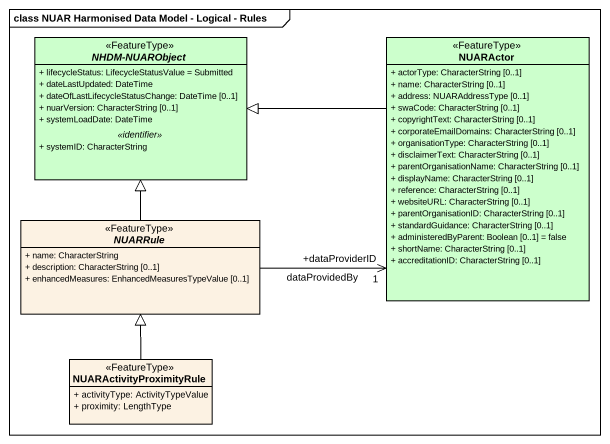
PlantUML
@startuml
mainframe class NUAR Harmonised Data Model - Logical - Rules
hide circle
hide empty members
skinparam classAttributeIconSize 0
abstract class "NHDM-NUARObject" as NHDM_NUARObject <<FeatureType>> #CCFFCC {
  + lifecycleStatus: LifecycleStatusValue = Submitted
  + dateLastUpdated: DateTime
  + dateOfLastLifecycleStatusChange: DateTime [0..1]
  + nuarVersion: CharacterString [0..1]
  + systemLoadDate: DateTime
  .. <<identifier>> ..
  + systemID: CharacterString
}
class NUARActor <<FeatureType>> #CCFFCC {
  + actorType: CharacterString [0..1]
  + name: CharacterString [0..1]
  + address: NUARAddressType [0..1]
  + swaCode: CharacterString [0..1]
  + copyrightText: CharacterString [0..1]
  + corporateEmailDomains: CharacterString [0..1]
  + organisationType: CharacterString [0..1]
  + disclaimerText: CharacterString [0..1]
  + parentOrganisationName: CharacterString [0..1]
  + displayName: CharacterString [0..1]
  + reference: CharacterString [0..1]
  + websiteURL: CharacterString [0..1]
  + parentOrganisationID: CharacterString [0..1]
  + standardGuidance: CharacterString [0..1]
  + administeredByParent: Boolean [0..1] = false
  + shortName: CharacterString [0..1]
  + accreditationID: CharacterString [0..1]
}
abstract class NUARRule <<FeatureType>> {
  + name: CharacterString
  + description: CharacterString [0..1]
  + enhancedMeasures: EnhancedMeasuresTypeValue [0..1]
}
class NUARActivityProximityRule <<FeatureType>> {
  + activityType: ActivityTypeValue
  + proximity: LengthType
}
NUARActor -left-|> NHDM_NUARObject
NUARRule -up-|> NHDM_NUARObject
NUARRule -right-> "+dataProviderID\n1" NUARActor : dataProvidedBy
NUARActivityProximityRule -up-|> NUARRule
@enduml
